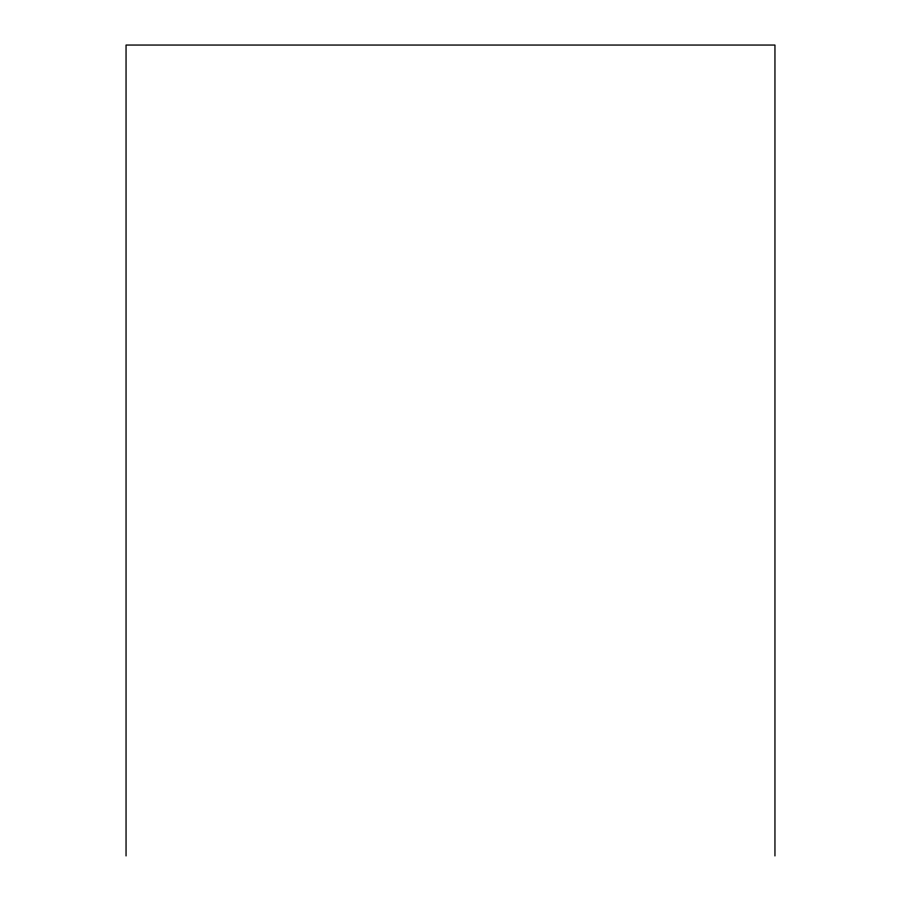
<?xml version="1.0" encoding="UTF-8"?>
<svg xmlns="http://www.w3.org/2000/svg" width="901" height="901" viewBox="0 0 901 901"><rect width="100%" height="100%" fill="white"/><g stroke="black" fill="none" stroke-linecap="round" stroke-linejoin="round"><path stroke-width="1.35" d="M774.95 855.95L774.95 45.05L126.05 45.05L126.05 855.95"/></g></svg>
